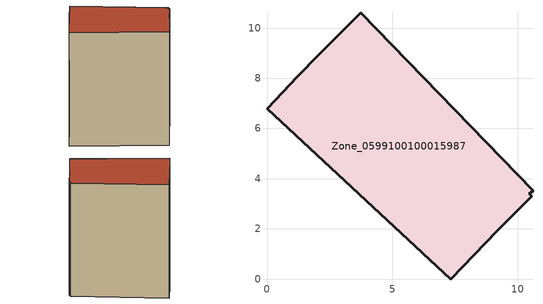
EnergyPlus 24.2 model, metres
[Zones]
Zone_0599100100015987
 floor ground (C_G): 10.46,3.39 10.56,3.29 9.17,1.92 7.32,0 0,6.79 1.23,8.08 2.06,8.93 3.74,10.6 10.6,3.52 z0
 wall outside (C_F): 7.32,0 9.17,1.92 10.56,3.29 10.46,3.39 10.6,3.52 3.74,10.6 2.06,8.93 1.23,8.08 0,6.79 7.32,0 z0:13.05
 roof outside (C_R): 10.6,3.52 3.74,10.6 2.06,8.93 1.23,8.08 0,6.79 7.32,0 9.17,1.92 10.56,3.29 10.46,3.39 z13.05
[BUILDING]
Pand.0599100100015987: North Axis=0; Terrain=City; Loads Convergence Tolerance Value=0.04; Temperature Convergence Tolerance Value=0.4; Solar Distribution=FullExterior; Maximum Number of Warmup Days=25; Minimum Number of Warmup Days=1
[Site:Location]
Rotterdam.The.Hague.AP_ZH_NLD Design_Conditions: Latitude=51.96; Longitude=4.45; Time Zone=1; Elevation=-4.5
[SITE:GROUNDTEMPERATURE:BUILDINGSURFACE]
18, 18, 18, 18, 18, 18, 18, 18, 18, 18, 18, 18
[MATERIAL] Thermal Absorptance=0.9; Solar Absorptance=0.7; Visible Absorptance=0.7
Name | Roughness | Thickness | Conductivity | Density | Specific Heat
G.TI.2015-2018 | MediumSmooth | 0.15 | 0.0428571 | 540 | 1210
F.TI.2015-2018 | Rough | 0.3 | 0.0666667 | 1920 | 840
R.TI.2015-2018 | MediumRough | 0.2 | 0.0333333 | 1500 | 1000
[CONSTRUCTION]
C_G: G.TI.2015-2018
C_F: F.TI.2015-2018
C_R: R.TI.2015-2018
[ZONE]
Zone_0599100100015987: Type=1; Multiplier=1; Ceiling Height=Autocalculate; Volume=Autocalculate; Floor Area=autocalculate; Part of Total Floor Area=Yes
[ZONEINFILTRATION:DESIGNFLOWRATE]
Infil_Zone_0599100100015987: Zone or ZoneList or Space or SpaceList=Zone_0599100100015987; Schedule=AlwaysOn; Design Flow Rate Calculation Method=Flow/Area; Flow Rate per Floor Area=0.0015; Constant Term Coefficient=1; Temperature Term Coefficient=0; Velocity Term Coefficient=0; Velocity Squared Term Coefficient=0
[HVACTEMPLATE:ZONE:IDEALLOADSAIRSYSTEM]
Zone_0599100100015987: Maximum Heating Supply Air Temperature=50; Minimum Cooling Supply Air Temperature=13; Maximum Heating Supply Air Humidity Ratio=0.0156; Minimum Cooling Supply Air Humidity Ratio=0.0077; Heating Limit=NoLimit; Cooling Limit=NoLimit; Dehumidification Control Type=ConstantSensibleHeatRatio; Cooling Sensible Heat Ratio=0.7; Dehumidification Setpoint=60; Humidification Control Type=None; Humidification Setpoint=30; Outdoor Air Method=None; Outdoor Air Flow Rate per Person=0.00944; Outdoor Air Flow Rate per Zone Floor Area=0; Outdoor Air Flow Rate per Zone=0; Demand Controlled Ventilation Type=None; Outdoor Air Economizer Type=NoEconomizer; Heat Recovery Type=None; Sensible Heat Recovery Effectiveness=0.7; Latent Heat Recovery Effectiveness=0.65
[ZONECONTROL:THERMOSTAT]
ThermostatControl_Zone_0599100100015987: Zone or ZoneList=Zone_0599100100015987; Control Type Schedule=DualSetpointControlType; Control 1=Thermostat_Zone_0599100100015987; Temperature Difference Between Cutout And Setpoint=0
[THERMOSTATSETPOINT:DUALSETPOINT]
Thermostat_Zone_0599100100015987: Heating Setpoint Temperature Schedule=HeatingSetpoint_Zone_0599100100015987; Cooling Setpoint Temperature Schedule=CoolingSetpoint_Zone_0599100100015987
[SCHEDULE:COMPACT]
HeatingSetpoint_Zone_0599100100015987: Through: 12/31, For: AllDays, Until: 24:00, 21
CoolingSetpoint_Zone_0599100100015987: Through: 12/31, For: AllDays, Until: 24:00, 24
DualSetpointControlType: Through: 12/31, For: AllDays, Until: 24:00, 4
AlwaysOn: Through: 12/31, For: AllDays, Until: 24:00, 1
